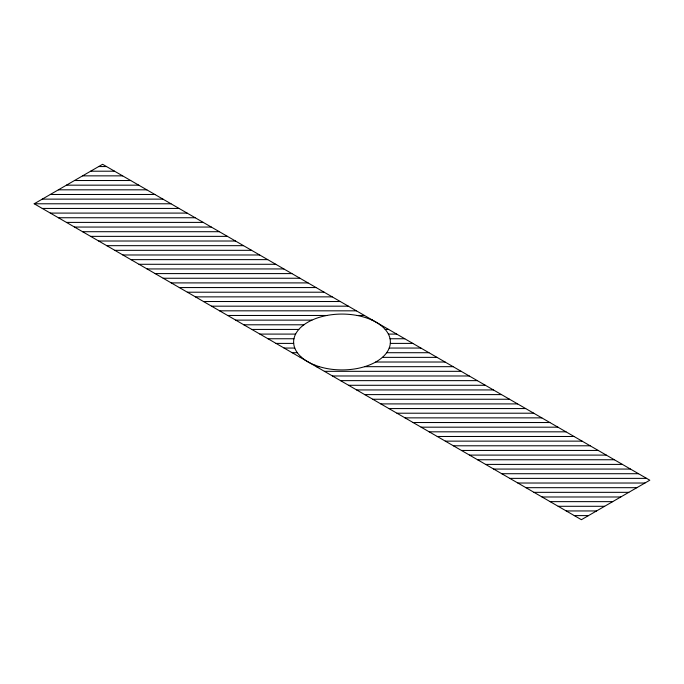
<?xml version="1.0" encoding="UTF-8"?>
<svg xmlns="http://www.w3.org/2000/svg" width="684" height="684" viewBox="0 0 684 684"><rect width="100%" height="100%" fill="white"/><g stroke="black" fill="none" stroke-linecap="round" stroke-linejoin="round"><path stroke-width="1.03" d="M34.2 203.781L102.6 164.297L649.8 480.219L581.4 519.703L34.2 203.781L171 203.781M98.684 166.554L106.516 166.554M90.63 171.205L114.57 171.205M82.567 175.856L122.633 175.856M74.505 180.516L130.695 180.516M66.442 185.167L138.758 185.167M58.379 189.819L146.821 189.819M50.325 194.478L154.875 194.478M42.263 199.13L162.937 199.13M42.263 208.44L179.063 208.44M50.325 213.092L187.125 213.092M58.379 217.743L195.179 217.743M66.442 222.403L203.242 222.403M74.505 227.054L211.305 227.054M82.567 231.705L219.367 231.705M90.63 236.365L227.43 236.365M98.684 241.016L235.484 241.016M106.747 245.667L243.547 245.667M114.809 250.327L251.609 250.327M122.872 254.978L259.672 254.978M130.935 259.629L267.735 259.629M138.997 264.289L275.797 264.289M147.051 268.94L283.851 268.94M155.114 273.591L291.914 273.591M163.177 278.251L299.977 278.251M171.239 282.902L308.039 282.902M179.302 287.554L316.102 287.554M187.356 292.213L324.156 292.213M195.419 296.865L332.219 296.865M203.481 301.516L340.281 301.516M211.544 306.175L348.344 306.175M219.607 310.827L356.407 310.827M227.661 315.478L326.858 315.478M357.142 315.478L364.461 315.478M235.723 320.129L311.921 320.129M372.079 320.129L372.523 320.129M243.786 324.789L303.918 324.789M380.082 324.789L380.586 324.789M251.849 329.44L298.805 329.44M385.195 329.44L388.649 329.44M259.911 334.091L295.616 334.091M388.384 334.091L396.711 334.091M267.966 338.751L293.966 338.751M390.034 338.751L404.766 338.751M276.028 343.402L293.692 343.402M390.308 343.402L412.828 343.402M284.091 348.053L294.787 348.053M389.213 348.053L420.891 348.053M292.154 352.713L297.335 352.713M386.665 352.713L428.953 352.713M300.216 357.364L301.618 357.364M382.382 357.364L437.016 357.364M375.721 362.016L445.079 362.016M316.333 366.675L319.351 366.675M364.649 366.675L453.133 366.675M324.396 371.327L461.196 371.327M332.458 375.978L469.258 375.978M340.521 380.637L477.321 380.637M348.583 385.289L485.384 385.289M356.638 389.94L493.438 389.94M364.7 394.6L501.5 394.6M372.763 399.251L509.563 399.251M380.826 403.902L517.626 403.902M388.888 408.562L525.688 408.562M396.942 413.213L533.742 413.213M405.005 417.864L541.805 417.864M413.068 422.524L549.868 422.524M421.13 427.175L557.93 427.175M429.193 431.826L565.993 431.826M437.247 436.486L574.047 436.486M445.31 441.137L582.11 441.137M453.372 445.788L590.172 445.788M461.435 450.448L598.235 450.448M469.498 455.099L606.298 455.099M477.552 459.751L614.352 459.751M485.614 464.41L622.414 464.41M493.677 469.062L630.477 469.062M501.74 473.713L638.54 473.713M509.802 478.373L646.602 478.373M517.865 483.024L644.935 483.024M525.919 487.675L636.881 487.675M533.982 492.335L628.818 492.335M542.044 496.986L620.756 496.986M550.107 501.637L612.693 501.637M558.17 506.297L604.63 506.297M566.224 510.948L596.576 510.948M574.286 515.599L588.514 515.599M314.888 365.128A48.367 27.924 0 0 0 390.239 343.992A48.367 27.924 0 0 0 320.864 316.88A48.367 27.924 0 0 0 314.888 365.128"/></g></svg>
